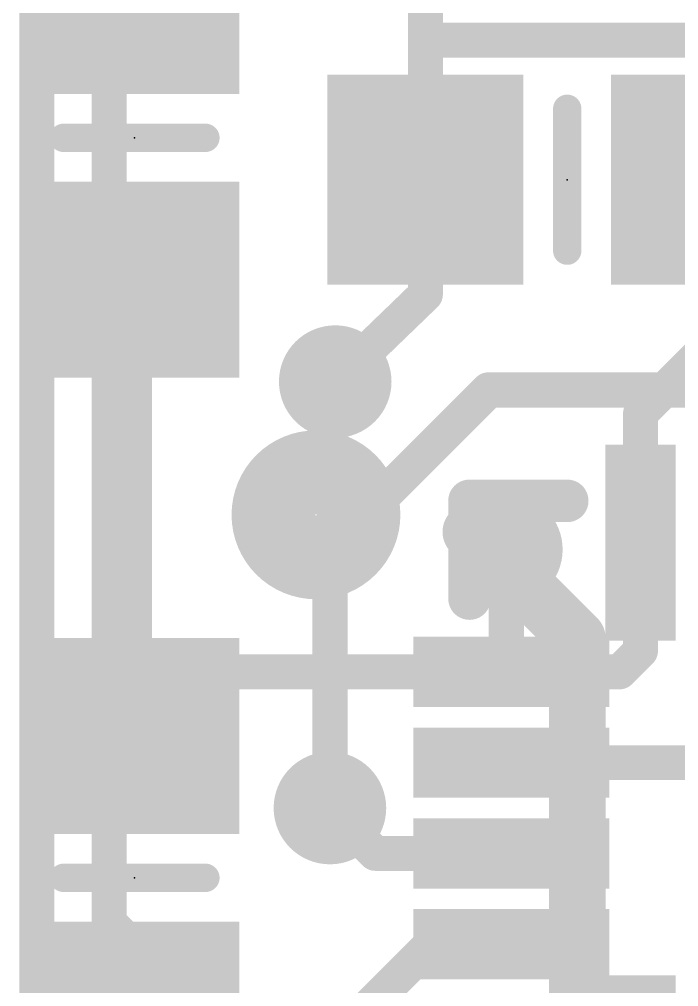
# Model space of a CAD drawing. Extents: x -19.1 to 19.1, y -11.7 to 11.4.
# Drawn here: x -12.89 to -8.16, y -0.34 to 6.59 of the extents above; entities that cross this region are included whole.
import ezdxf

# ---------------------------------------------------------------- set-up
doc = ezdxf.new("R2010")
doc.units = 0
for name, color, linetype in [('1', 12, 'CONTINUOUS'), ('16', 132, 'CONTINUOUS'), ('18', 110, 'CONTINUOUS'), ('21', 40, 'CONTINUOUS'), ('23', 53, 'CONTINUOUS'), ('29', 253, 'CONTINUOUS')]:
    doc.layers.add(name, color=color, linetype=linetype)

# ---------------------------------------------------------------- blocks, each defined once
blk = doc.blocks.new('RECT')
blk.add_solid([(-0.5, -0.5), (0.5, -0.5), (-0.5, 0.5), (0.5, 0.5)])
blk = doc.blocks.new('ROUNDV')
at = {"const_width": 0.5}
blk.add_lwpolyline([(0, -0.25, 1), (0, 0.25, 1), (0, -0.25)], format="xyb", dxfattribs=at)

msp = doc.modelspace()

# ---------------------------------------------------------------- linework, layer by layer
at = {"layer": '1'}
for points, const_width in [([(-9.978, 6.443), (-9.978, 7.443)], 0.25), ([(-9.978, 5.443), (-9.978, 6.443)], 0.25), ([(-7.162, 6.443), (-9.978, 6.443)], 0.25), ([(-9.978, 5.443), (-9.978, 4.621)], 0.25), ([(-12.062, 4.727), (-12.062, 1.459)], 0.25), ([(-9.978, 4.621), (-10.624, 3.997)], 0.25), ([(-8.437, 3.768), (-7.962, 4.243)], 0.25), ([(-8.437, 2.843), (-8.437, 3.768)], 0.25), ([(-9.398, 2.794), (-9.398, 1.954)], 0.254), ([(-8.437, 2.843), (-8.437, 2.068)], 0.25), ([(-8.587, 1.918), (-8.437, 2.068)], 0.25), ([(-9.398, 1.954), (-9.362, 1.918)], 0.254), ([(-11.603, 1.918), (-12.062, 1.459)], 0.25), ([(-9.362, 1.918), (-11.603, 1.918)], 0.25), ([(-9.362, 1.918), (-8.587, 1.918)], 0.25), ([(-11.862, 1.659), (-12.062, 1.459)], 0.25), ([(-9.362, 1.268), (-7.637, 1.268)], 0.25), ([(-10.337, 0.618), (-10.662, 0.943)], 0.25), ([(-9.362, 0.618), (-10.337, 0.618)], 0.25), ([(-9.937, -0.032), (-10.662, -0.757)], 0.25), ([(-9.362, -0.032), (-9.937, -0.032)], 0.25)]:
    msp.add_lwpolyline(points, dxfattribs=dict(at, const_width=const_width))
for points, const_width in [([(-9.9155, 6.443, 1), (-10.0405, 6.443)], 0.125), ([(-9.978, 6.5055, 1), (-9.978, 6.3805)], 0.125), ([(-10.0405, 6.443, 1), (-9.9155, 6.443)], 0.125), ([(-9.9155, 5.443, 1), (-10.0405, 5.443)], 0.125), ([(-10.0405, 5.443, 1), (-9.9155, 5.443)], 0.125), ([(-11.9995, 4.727, 1), (-12.1245, 4.727)], 0.125), ([(-9.9346, 4.576, 1), (-10.0214, 4.666)], 0.125), ([(-10.0405, 4.621, 1), (-9.9155, 4.621)], 0.125), ([(-10.6674, 4.042, 1), (-10.5806, 3.952)], 0.125), ([(-8.3745, 3.768, 1), (-8.4995, 3.768)], 0.125), ([(-8.4812, 3.8122, 1), (-8.3928, 3.7238)], 0.125), ([(-9.3345, 2.794, 1), (-9.4615, 2.794)], 0.127), ([(-8.3745, 2.843, 1), (-8.4995, 2.843)], 0.125), ([(-8.4995, 2.843, 1), (-8.3745, 2.843)], 0.125), ([(-8.3928, 2.0238, 1), (-8.4812, 2.1122)], 0.125), ([(-9.3531, 1.9989, 1), (-9.4429, 1.9091)], 0.127), ([(-8.4995, 2.068, 1), (-8.3745, 2.068)], 0.125), ([(-11.603, 1.9805, 1), (-11.603, 1.8555)], 0.125), ([(-11.5588, 1.8738, 1), (-11.6472, 1.9622)], 0.125), ([(-9.4615, 1.954, 1), (-9.3345, 1.954)], 0.127), ([(-9.362, 1.9805, 1), (-9.362, 1.8555)], 0.125), ([(-9.4069, 1.8731, 1), (-9.3171, 1.9629)], 0.127), ([(-9.362, 1.8555, 1), (-9.362, 1.9805)], 0.125), ([(-8.6312, 1.9622, 1), (-8.5428, 1.8738)], 0.125), ([(-8.587, 1.8555, 1), (-8.587, 1.9805)], 0.125), ([(-11.8178, 1.6148, 1), (-11.9062, 1.7032)], 0.125), ([(-12.1062, 1.5032, 1), (-12.0178, 1.4148)], 0.125), ([(-12.1062, 1.5032, 1), (-12.0178, 1.4148)], 0.125), ([(-12.1245, 1.459, 1), (-11.9995, 1.459)], 0.125), ([(-9.362, 1.3305, 1), (-9.362, 1.2055)], 0.125), ([(-10.6178, 0.9872, 1), (-10.7062, 0.8988)], 0.125), ([(-10.337, 0.6805, 1), (-10.337, 0.5555)], 0.125), ([(-10.3812, 0.5738, 1), (-10.2928, 0.6622)], 0.125), ([(-9.362, 0.5555, 1), (-9.362, 0.6805)], 0.125), ([(-9.937, 0.0305, 1), (-9.937, -0.0945)], 0.125), ([(-9.8928, -0.0762, 1), (-9.9812, 0.0122)], 0.125), ([(-9.362, -0.0945, 1), (-9.362, 0.0305)], 0.125)]:
    msp.add_lwpolyline(points, format="xyb", dxfattribs=dict(at, const_width=const_width))
at = {"layer": '16'}
for points, const_width in [([(-12.762, -8.857), (-12.762, 10.043)], 0.25), ([(-12.243, 0.124), (-12.243, 8.066)], 0.25), ([(-10.624, 3.997), (-10.551, 3.97)], 0.25), ([(-10.662, 2.8), (-9.525, 3.937)], 0.254), ([(-9.525, 3.937), (-7.239, 3.937)], 0.254), ([(-8.89, 2.159), (-9.652, 2.921)], 0.4064), ([(-9.652, 2.921), (-9.398, 2.794)], 0.4064), ([(-10.662, 0.943), (-10.662, 2.8)], 0.254), ([(-8.89, -2.667), (-8.89, 2.159)], 0.4064), ([(-11.362, -0.757), (-12.243, 0.124)], 0.25)]:
    msp.add_lwpolyline(points, dxfattribs=dict(at, const_width=const_width))
for points, const_width in [([(-10.6023, 4.0556, 1), (-10.6457, 3.9384)], 0.125), ([(-10.5727, 3.9114, 1), (-10.5293, 4.0286)], 0.125), ([(-9.525, 4.0005, 1), (-9.525, 3.8735)], 0.127), ([(-9.4801, 3.8921, 1), (-9.5699, 3.9819)], 0.127), ([(-9.6066, 3.0119, 1), (-9.6974, 2.8301)], 0.2032), ([(-9.5802, 2.9928, 1), (-9.7238, 2.8492)], 0.2032), ([(-9.4434, 2.7031, 1), (-9.3526, 2.8849)], 0.2032), ([(-10.5985, 2.8, 1), (-10.7255, 2.8)], 0.127), ([(-10.7069, 2.8449, 1), (-10.6171, 2.7551)], 0.127), ([(-8.7884, 2.159, 1), (-8.9916, 2.159)], 0.2032), ([(-8.9618, 2.0872, 1), (-8.8182, 2.2308)], 0.2032), ([(-10.7255, 0.943, 1), (-10.5985, 0.943)], 0.127), ([(-12.1988, 0.1682, 1), (-12.2872, 0.0798)], 0.125), ([(-12.3055, 0.124, 1), (-12.1805, 0.124)], 0.125)]:
    msp.add_lwpolyline(points, format="xyb", dxfattribs=dict(at, const_width=const_width))
at = {"layer": '21'}
for points, const_width in [([(-8.962, 4.935), (-8.962, 5.951)], 0.2032), ([(-12.57, 5.743), (-11.554, 5.743)], 0.2032), ([(-8.962, 3.143), (-9.662, 3.143)], 0.3048), ([(-9.662, 3.143), (-9.662, 2.443)], 0.3048), ([(-11.554, 0.443), (-12.57, 0.443)], 0.2032)]:
    msp.add_lwpolyline(points, dxfattribs=dict(at, const_width=const_width))
for points, const_width in [([(-8.9112, 5.951, 1), (-9.0128, 5.951)], 0.1016), ([(-12.57, 5.7938, 1), (-12.57, 5.6922)], 0.1016), ([(-11.554, 5.6922, 1), (-11.554, 5.7938)], 0.1016), ([(-9.0128, 4.935, 1), (-8.9112, 4.935)], 0.1016), ([(-10.762, 2.743, 1), (-10.762, 3.343, 1), (-10.762, 2.743)], 0.6096), ([(-9.662, 3.2192, 1), (-9.662, 3.0668)], 0.1524), ([(-9.5858, 3.143, 1), (-9.7382, 3.143)], 0.1524), ([(-8.962, 3.0668, 1), (-8.962, 3.2192)], 0.1524), ([(-9.7382, 2.443, 1), (-9.5858, 2.443)], 0.1524), ([(-12.57, 0.4938, 1), (-12.57, 0.3922)], 0.1016), ([(-11.554, 0.3922, 1), (-11.554, 0.4938)], 0.1016)]:
    msp.add_lwpolyline(points, format="xyb", dxfattribs=dict(at, const_width=const_width))
at = {"layer": '23'}
for p in [(-12.062, 5.743), (-8.962, 5.443), (-12.062, 0.443)]:
    msp.add_point(p, dxfattribs=at)

# ---------------------------------------------------------------- block references
at = {"layer": '1', "xscale": 1.2}
for p, yscale, rotation in [((-12.062, 6.759), 1.3, 90), ((-9.978, 5.443), 1.3, 180), ((-7.946, 5.443), 1.3, 180), ((-12.062, 4.727), 1.3, 90), ((-8.437, 2.843), 0.3, 270), ((-12.062, 1.459), 1.3, 270), ((-12.062, -0.573), 1.3, 270)]:
    msp.add_blockref('RECT', p, dxfattribs=dict(at, yscale=yscale, rotation=rotation))
at = {"layer": '1', "xscale": 1.2, "yscale": 0.3}
for p in [(-9.362, 1.918), (-9.362, 1.268), (-9.362, 0.618), (-9.362, -0.032)]:
    msp.add_blockref('RECT', p, dxfattribs=at)
at = {"layer": '18', "xscale": 0.8064, "yscale": 0.8064}
for p in [(-10.624, 3.997), (-10.624, 3.997), (-9.398, 2.794), (-9.398, 2.794), (-10.662, 0.943), (-10.662, 0.943)]:
    msp.add_blockref('ROUNDV', p, dxfattribs=at)
at = {"layer": '29', "xscale": 1.4032}
for p, yscale, rotation in [((-12.062, 6.759), 1.5032, 90), ((-9.978, 5.443), 1.5032, 180), ((-7.946, 5.443), 1.5032, 180), ((-12.062, 4.727), 1.5032, 90), ((-8.437, 2.843), 0.5032, 270), ((-12.062, 1.459), 1.5032, 270), ((-12.062, -0.573), 1.5032, 270), ((-8.437, -0.957), 0.5032, 90)]:
    msp.add_blockref('RECT', p, dxfattribs=dict(at, yscale=yscale, rotation=rotation))
at = {"layer": '29', "xscale": 1.4032, "yscale": 0.5032}
for p in [(-9.362, 1.918), (-9.362, 1.268), (-9.362, 0.618), (-9.362, -0.032)]:
    msp.add_blockref('RECT', p, dxfattribs=at)

doc.saveas('drawing.dxf')
